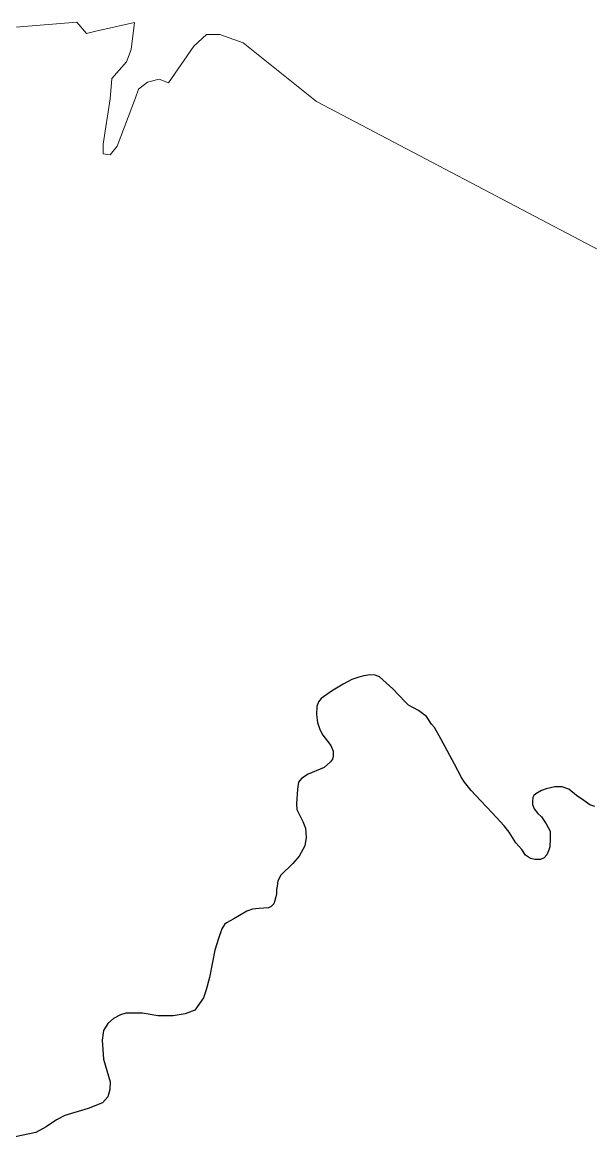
# Model space of a CAD drawing. Header units: millimetres. Extents: x 617751 to 636088, y 68402 to 77988.
# Drawn here: x 621879 to 622784, y 72461 to 74237 of the extents above; entities that cross this region are included whole.
import ezdxf

# ---------------------------------------------------------------- set-up
doc = ezdxf.new("R2010")
doc.units = ezdxf.units.MM
doc.header["$LTSCALE"] = 3
doc.header["$MEASUREMENT"] = 0
doc.layers.add('ALINHAMENTO PREDIAL', color=120, linetype='Continuous')
doc.layers.add('BAIRRO', color=30, linetype='Continuous')

msp = doc.modelspace()

# ---------------------------------------------------------------- linework, layer by layer
at = {"layer": 'ALINHAMENTO PREDIAL'}
msp.add_lwpolyline([(622790.4, 72987.4), (622782.3, 72990.1), (622772.9, 72996.7), (622761.5, 73004.8), (622749, 73014.6), (622738.3, 73018.7), (622727, 73018.7), (622712.9, 73015.5), (622705.7, 73012.6), (622696.5, 73007.2), (622693.5, 73004.5), (622692, 73001.8), (622691, 72995.4), (622691, 72990.4), (622694.1, 72983.5), (622699.6, 72976.2), (622705.4, 72970.5), (622712.8, 72959.8), (622719.3, 72947.8), (622719.5, 72935.9), (622718.8, 72922.8), (622716.9, 72916.5), (622714, 72910.4), (622709.6, 72905.4), (622704, 72902.8), (622694.7, 72902.6), (622688, 72904.1), (622680, 72909.9), (622674.3, 72918.8), (622664.5, 72929.4), (622654.1, 72946.4), (622645.9, 72956.3), (622627.1, 72977.3), (622609.2, 72996.3), (622593.4, 73012.9), (622582.9, 73025.7), (622578.4, 73033.2), (622566.8, 73054.5), (622555.9, 73075.3), (622545.2, 73094.8), (622535.1, 73112.8), (622530.3, 73118.3), (622522.5, 73130.5), (622509.5, 73140.2), (622493.6, 73148.6), (622488.4, 73153.9), (622469.1, 73174.9), (622447.7, 73193.9), (622440.6, 73196.4), (622432.5, 73196.8), (622422.9, 73195.2), (622414.7, 73193.2), (622403.7, 73189.4), (622390, 73182.3), (622371, 73171.1), (622354.8, 73159.3), (622350.7, 73154.2), (622348, 73146.3), (622347.3, 73134), (622348.8, 73121.1), (622352.6, 73110), (622357.3, 73101), (622364.7, 73091.1), (622370.2, 73084.6), (622373.9, 73075.2), (622373.8, 73067.3), (622373, 73062.8), (622369.6, 73058.2), (622359.8, 73049.5), (622334.2, 73038.7), (622323.5, 73032), (622318.8, 73025.8), (622317, 73014.9), (622315.6, 72991.6), (622316.2, 72982.4), (622325.8, 72963.5), (622329.9, 72952.8), (622330.9, 72937.7), (622328.8, 72924.7), (622319.8, 72908.2), (622309.5, 72896.2), (622290.3, 72877.9), (622286, 72869), (622284.5, 72860.4), (622283.9, 72854.9), (622283.5, 72848.1), (622282.6, 72843.3), (622281.2, 72837.3), (622279.2, 72832.4), (622275.2, 72828.1), (622270.7, 72825.7), (622256.1, 72824.8), (622245.4, 72823.8), (622236.6, 72820.2), (622225, 72813.8), (622215.8, 72808.2), (622204.3, 72802), (622200.9, 72799), (622196.6, 72792.5), (622191.3, 72777), (622185.7, 72758.3), (622181.8, 72739), (622176.9, 72714.7), (622171.5, 72695.2), (622167.4, 72682.5), (622153.9, 72662.9), (622138.5, 72656.8), (622119.4, 72653.8), (622094.7, 72653.8), (622070.5, 72658.1), (622043.8, 72657.7), (622035.1, 72655.1), (622024.2, 72649.6), (622014.9, 72641.6), (622008.3, 72630.5), (622006.3, 72615), (622008.4, 72584.9), (622019.1, 72548.4), (622018.4, 72536.2), (622015.3, 72524.5), (622006.5, 72514.9), (621983.7, 72506.1), (621946.8, 72494.8), (621933.6, 72487.8), (621917.2, 72477.1), (621900.4, 72467.6), (621867.7, 72461.1)], dxfattribs=at)
msp.add_lwpolyline([(622790.4, 72987.4), (622782.3, 72990.1), (622772.9, 72996.7), (622761.5, 73004.8), (622749, 73014.6), (622738.3, 73018.7), (622727, 73018.7), (622712.9, 73015.5), (622705.7, 73012.6), (622696.5, 73007.2), (622693.5, 73004.5), (622692, 73001.8), (622691, 72995.4), (622691, 72990.4), (622694.1, 72983.5), (622699.6, 72976.2), (622705.4, 72970.5), (622712.8, 72959.8), (622719.3, 72947.8), (622719.5, 72935.9), (622718.8, 72922.8), (622716.9, 72916.5), (622714, 72910.4), (622709.6, 72905.4), (622704, 72902.8), (622694.7, 72902.6), (622688, 72904.1), (622680, 72909.9), (622674.3, 72918.8), (622664.5, 72929.4), (622654.1, 72946.4), (622645.9, 72956.3), (622627.1, 72977.3), (622609.2, 72996.3), (622593.4, 73012.9), (622582.9, 73025.7), (622578.4, 73033.2), (622566.8, 73054.5), (622555.9, 73075.3), (622545.2, 73094.8), (622535.1, 73112.8), (622530.3, 73118.3), (622522.5, 73130.5), (622509.5, 73140.2), (622493.6, 73148.6), (622488.4, 73153.9), (622469.1, 73174.9), (622447.7, 73193.9), (622440.6, 73196.4), (622432.5, 73196.8), (622422.9, 73195.2), (622414.7, 73193.2), (622403.7, 73189.4), (622390, 73182.3), (622371, 73171.1), (622354.8, 73159.3), (622350.7, 73154.2), (622348, 73146.3), (622347.3, 73134), (622348.8, 73121.1), (622352.6, 73110), (622357.3, 73101), (622364.7, 73091.1), (622370.2, 73084.6), (622373.9, 73075.2), (622373.8, 73067.3), (622373, 73062.8), (622369.6, 73058.2), (622359.8, 73049.5), (622334.2, 73038.7), (622323.5, 73032), (622318.8, 73025.8), (622317, 73014.9), (622315.6, 72991.6), (622316.2, 72982.4), (622325.8, 72963.5), (622329.9, 72952.8), (622330.9, 72937.7), (622328.8, 72924.7), (622319.8, 72908.2), (622309.5, 72896.2), (622290.3, 72877.9), (622286, 72869), (622284.5, 72860.4), (622283.9, 72854.9), (622283.5, 72848.1), (622282.6, 72843.3), (622281.2, 72837.3), (622279.2, 72832.4), (622275.2, 72828.1), (622270.7, 72825.7), (622256.1, 72824.8), (622245.4, 72823.8), (622236.6, 72820.2), (622225, 72813.8), (622215.8, 72808.2), (622204.3, 72802), (622200.9, 72799), (622196.6, 72792.5), (622191.3, 72777), (622185.7, 72758.3), (622181.8, 72739), (622176.9, 72714.7), (622171.5, 72695.2), (622167.4, 72682.5), (622153.9, 72662.9), (622138.5, 72656.8), (622119.4, 72653.8), (622094.7, 72653.8), (622070.5, 72658.1), (622043.8, 72657.7), (622035.1, 72655.1), (622024.2, 72649.6), (622014.9, 72641.6), (622008.3, 72630.5), (622006.3, 72615), (622008.4, 72584.9), (622019.1, 72548.4), (622018.4, 72536.2), (622015.3, 72524.5), (622006.5, 72514.9), (621983.7, 72506.1), (621946.8, 72494.8), (621933.6, 72487.8), (621917.2, 72477.1), (621900.4, 72467.6), (621867.7, 72461.1)], dxfattribs=at)
msp.add_lwpolyline([(622790.4, 72987.4), (622782.3, 72990.1), (622772.9, 72996.7), (622761.5, 73004.8), (622749, 73014.6), (622738.3, 73018.7), (622727, 73018.7), (622712.9, 73015.5), (622705.7, 73012.6), (622696.5, 73007.2), (622693.5, 73004.5), (622692, 73001.8), (622691, 72995.4), (622691, 72990.4), (622694.1, 72983.5), (622699.6, 72976.2), (622705.4, 72970.5), (622712.8, 72959.8), (622719.3, 72947.8), (622719.5, 72935.9), (622718.8, 72922.8), (622716.9, 72916.5), (622714, 72910.4), (622709.6, 72905.4), (622704, 72902.8), (622694.7, 72902.6), (622688, 72904.1), (622680, 72909.9), (622674.3, 72918.8), (622664.5, 72929.4), (622654.1, 72946.4), (622645.9, 72956.3), (622627.1, 72977.3), (622609.2, 72996.3), (622593.4, 73012.9), (622582.9, 73025.7), (622578.4, 73033.2), (622566.8, 73054.5), (622555.9, 73075.3), (622545.2, 73094.8), (622535.1, 73112.8), (622530.3, 73118.3), (622522.5, 73130.5), (622509.5, 73140.2), (622493.6, 73148.6), (622488.4, 73153.9), (622469.1, 73174.9), (622447.7, 73193.9), (622440.6, 73196.4), (622432.5, 73196.8), (622422.9, 73195.2), (622414.7, 73193.2), (622403.7, 73189.4), (622390, 73182.3), (622371, 73171.1), (622354.8, 73159.3), (622350.7, 73154.2), (622348, 73146.3), (622347.3, 73134), (622348.8, 73121.1), (622352.6, 73110), (622357.3, 73101), (622364.7, 73091.1), (622370.2, 73084.6), (622373.9, 73075.2), (622373.8, 73067.3), (622373, 73062.8), (622369.6, 73058.2), (622359.8, 73049.5), (622334.2, 73038.7), (622323.5, 73032), (622318.8, 73025.8), (622317, 73014.9), (622315.6, 72991.6), (622316.2, 72982.4), (622325.8, 72963.5), (622329.9, 72952.8), (622330.9, 72937.7), (622328.8, 72924.7), (622319.8, 72908.2), (622309.5, 72896.2), (622290.3, 72877.9), (622286, 72869), (622284.5, 72860.4), (622283.9, 72854.9), (622283.5, 72848.1), (622282.6, 72843.3), (622281.2, 72837.3), (622279.2, 72832.4), (622275.2, 72828.1), (622270.7, 72825.7), (622256.1, 72824.8), (622245.4, 72823.8), (622236.6, 72820.2), (622225, 72813.8), (622215.8, 72808.2), (622204.3, 72802), (622200.9, 72799), (622196.6, 72792.5), (622191.3, 72777), (622185.7, 72758.3), (622181.8, 72739), (622176.9, 72714.7), (622171.5, 72695.2), (622167.4, 72682.5), (622153.9, 72662.9), (622138.5, 72656.8), (622119.4, 72653.8), (622094.7, 72653.8), (622070.5, 72658.1), (622043.8, 72657.7), (622035.1, 72655.1), (622024.2, 72649.6), (622014.9, 72641.6), (622008.3, 72630.5), (622006.3, 72615), (622008.4, 72584.9), (622019.1, 72548.4), (622018.4, 72536.2), (622015.3, 72524.5), (622006.5, 72514.9), (621983.7, 72506.1), (621946.8, 72494.8), (621933.6, 72487.8), (621917.2, 72477.1), (621900.4, 72467.6), (621867.7, 72461.1)], dxfattribs=at)
msp.add_lwpolyline([(622790.4, 72987.4), (622782.3, 72990.1), (622772.9, 72996.7), (622761.5, 73004.8), (622749, 73014.6), (622738.3, 73018.7), (622727, 73018.7), (622712.9, 73015.5), (622705.7, 73012.6), (622696.5, 73007.2), (622693.5, 73004.5), (622692, 73001.8), (622691, 72995.4), (622691, 72990.4), (622694.1, 72983.5), (622699.6, 72976.2), (622705.4, 72970.5), (622712.8, 72959.8), (622719.3, 72947.8), (622719.5, 72935.9), (622718.8, 72922.8), (622716.9, 72916.5), (622714, 72910.4), (622709.6, 72905.4), (622704, 72902.8), (622694.7, 72902.6), (622688, 72904.1), (622680, 72909.9), (622674.3, 72918.8), (622664.5, 72929.4), (622654.1, 72946.4), (622645.9, 72956.3), (622627.1, 72977.3), (622609.2, 72996.3), (622593.4, 73012.9), (622582.9, 73025.7), (622578.4, 73033.2), (622566.8, 73054.5), (622555.9, 73075.3), (622545.2, 73094.8), (622535.1, 73112.8), (622530.3, 73118.3), (622522.5, 73130.5), (622509.5, 73140.2), (622493.6, 73148.6), (622488.4, 73153.9), (622469.1, 73174.9), (622447.7, 73193.9), (622440.6, 73196.4), (622432.5, 73196.8), (622422.9, 73195.2), (622414.7, 73193.2), (622403.7, 73189.4), (622390, 73182.3), (622371, 73171.1), (622354.8, 73159.3), (622350.7, 73154.2), (622348, 73146.3), (622347.3, 73134), (622348.8, 73121.1), (622352.6, 73110), (622357.3, 73101), (622364.7, 73091.1), (622370.2, 73084.6), (622373.9, 73075.2), (622373.8, 73067.3), (622373, 73062.8), (622369.6, 73058.2), (622359.8, 73049.5), (622334.2, 73038.7), (622323.5, 73032), (622318.8, 73025.8), (622317, 73014.9), (622315.6, 72991.6), (622316.2, 72982.4), (622325.8, 72963.5), (622329.9, 72952.8), (622330.9, 72937.7), (622328.8, 72924.7), (622319.8, 72908.2), (622309.5, 72896.2), (622290.3, 72877.9), (622286, 72869), (622284.5, 72860.4), (622283.9, 72854.9), (622283.5, 72848.1), (622282.6, 72843.3), (622281.2, 72837.3), (622279.2, 72832.4), (622275.2, 72828.1), (622270.7, 72825.7), (622256.1, 72824.8), (622245.4, 72823.8), (622236.6, 72820.2), (622225, 72813.8), (622215.8, 72808.2), (622204.3, 72802), (622200.9, 72799), (622196.6, 72792.5), (622191.3, 72777), (622185.7, 72758.3), (622181.8, 72739), (622176.9, 72714.7), (622171.5, 72695.2), (622167.4, 72682.5), (622153.9, 72662.9), (622138.5, 72656.8), (622119.4, 72653.8), (622094.7, 72653.8), (622070.5, 72658.1), (622043.8, 72657.7), (622035.1, 72655.1), (622024.2, 72649.6), (622014.9, 72641.6), (622008.3, 72630.5), (622006.3, 72615), (622008.4, 72584.9), (622019.1, 72548.4), (622018.4, 72536.2), (622015.3, 72524.5), (622006.5, 72514.9), (621983.7, 72506.1), (621946.8, 72494.8), (621933.6, 72487.8), (621917.2, 72477.1), (621900.4, 72467.6), (621867.7, 72461.1)], dxfattribs=at)
msp.add_lwpolyline([(622790.4, 72987.4), (622782.3, 72990.1), (622772.9, 72996.7), (622761.5, 73004.8), (622749, 73014.6), (622738.3, 73018.7), (622727, 73018.7), (622712.9, 73015.5), (622705.7, 73012.6), (622696.5, 73007.2), (622693.5, 73004.5), (622692, 73001.8), (622691, 72995.4), (622691, 72990.4), (622694.1, 72983.5), (622699.6, 72976.2), (622705.4, 72970.5), (622712.8, 72959.8), (622719.3, 72947.8), (622719.5, 72935.9), (622718.8, 72922.8), (622716.9, 72916.5), (622714, 72910.4), (622709.6, 72905.4), (622704, 72902.8), (622694.7, 72902.6), (622688, 72904.1), (622680, 72909.9), (622674.3, 72918.8), (622664.5, 72929.4), (622654.1, 72946.4), (622645.9, 72956.3), (622627.1, 72977.3), (622609.2, 72996.3), (622593.4, 73012.9), (622582.9, 73025.7), (622578.4, 73033.2), (622566.8, 73054.5), (622555.9, 73075.3), (622545.2, 73094.8), (622535.1, 73112.8), (622530.3, 73118.3), (622522.5, 73130.5), (622509.5, 73140.2), (622493.6, 73148.6), (622488.4, 73153.9), (622469.1, 73174.9), (622447.7, 73193.9), (622440.6, 73196.4), (622432.5, 73196.8), (622422.9, 73195.2), (622414.7, 73193.2), (622403.7, 73189.4), (622390, 73182.3), (622371, 73171.1), (622354.8, 73159.3), (622350.7, 73154.2), (622348, 73146.3), (622347.3, 73134), (622348.8, 73121.1), (622352.6, 73110), (622357.3, 73101), (622364.7, 73091.1), (622370.2, 73084.6), (622373.9, 73075.2), (622373.8, 73067.3), (622373, 73062.8), (622369.6, 73058.2), (622359.8, 73049.5), (622334.2, 73038.7), (622323.5, 73032), (622318.8, 73025.8), (622317, 73014.9), (622315.6, 72991.6), (622316.2, 72982.4), (622325.8, 72963.5), (622329.9, 72952.8), (622330.9, 72937.7), (622328.8, 72924.7), (622319.8, 72908.2), (622309.5, 72896.2), (622290.3, 72877.9), (622286, 72869), (622284.5, 72860.4), (622283.9, 72854.9), (622283.5, 72848.1), (622282.6, 72843.3), (622281.2, 72837.3), (622279.2, 72832.4), (622275.2, 72828.1), (622270.7, 72825.7), (622256.1, 72824.8), (622245.4, 72823.8), (622236.6, 72820.2), (622225, 72813.8), (622215.8, 72808.2), (622204.3, 72802), (622200.9, 72799), (622196.6, 72792.5), (622191.3, 72777), (622185.7, 72758.3), (622181.8, 72739), (622176.9, 72714.7), (622171.5, 72695.2), (622167.4, 72682.5), (622153.9, 72662.9), (622138.5, 72656.8), (622119.4, 72653.8), (622094.7, 72653.8), (622070.5, 72658.1), (622043.8, 72657.7), (622035.1, 72655.1), (622024.2, 72649.6), (622014.9, 72641.6), (622008.3, 72630.5), (622006.3, 72615), (622008.4, 72584.9), (622019.1, 72548.4), (622018.4, 72536.2), (622015.3, 72524.5), (622006.5, 72514.9), (621983.7, 72506.1), (621946.8, 72494.8), (621933.6, 72487.8), (621917.2, 72477.1), (621900.4, 72467.6), (621867.7, 72461.1)], dxfattribs=at)
msp.add_lwpolyline([(622790.4, 72987.4), (622782.3, 72990.1), (622772.9, 72996.7), (622761.5, 73004.8), (622749, 73014.6), (622738.3, 73018.7), (622727, 73018.7), (622712.9, 73015.5), (622705.7, 73012.6), (622696.5, 73007.2), (622693.5, 73004.5), (622692, 73001.8), (622691, 72995.4), (622691, 72990.4), (622694.1, 72983.5), (622699.6, 72976.2), (622705.4, 72970.5), (622712.8, 72959.8), (622719.3, 72947.8), (622719.5, 72935.9), (622718.8, 72922.8), (622716.9, 72916.5), (622714, 72910.4), (622709.6, 72905.4), (622704, 72902.8), (622694.7, 72902.6), (622688, 72904.1), (622680, 72909.9), (622674.3, 72918.8), (622664.5, 72929.4), (622654.1, 72946.4), (622645.9, 72956.3), (622627.1, 72977.3), (622609.2, 72996.3), (622593.4, 73012.9), (622582.9, 73025.7), (622578.4, 73033.2), (622566.8, 73054.5), (622555.9, 73075.3), (622545.2, 73094.8), (622535.1, 73112.8), (622530.3, 73118.3), (622522.5, 73130.5), (622509.5, 73140.2), (622493.6, 73148.6), (622488.4, 73153.9), (622469.1, 73174.9), (622447.7, 73193.9), (622440.6, 73196.4), (622432.5, 73196.8), (622422.9, 73195.2), (622414.7, 73193.2), (622403.7, 73189.4), (622390, 73182.3), (622371, 73171.1), (622354.8, 73159.3), (622350.7, 73154.2), (622348, 73146.3), (622347.3, 73134), (622348.8, 73121.1), (622352.6, 73110), (622357.3, 73101), (622364.7, 73091.1), (622370.2, 73084.6), (622373.9, 73075.2), (622373.8, 73067.3), (622373, 73062.8), (622369.6, 73058.2), (622359.8, 73049.5), (622334.2, 73038.7), (622323.5, 73032), (622318.8, 73025.8), (622317, 73014.9), (622315.6, 72991.6), (622316.2, 72982.4), (622325.8, 72963.5), (622329.9, 72952.8), (622330.9, 72937.7), (622328.8, 72924.7), (622319.8, 72908.2), (622309.5, 72896.2), (622290.3, 72877.9), (622286, 72869), (622284.5, 72860.4), (622283.9, 72854.9), (622283.5, 72848.1), (622282.6, 72843.3), (622281.2, 72837.3), (622279.2, 72832.4), (622275.2, 72828.1), (622270.7, 72825.7), (622256.1, 72824.8), (622245.4, 72823.8), (622236.6, 72820.2), (622225, 72813.8), (622215.8, 72808.2), (622204.3, 72802), (622200.9, 72799), (622196.6, 72792.5), (622191.3, 72777), (622185.7, 72758.3), (622181.8, 72739), (622176.9, 72714.7), (622171.5, 72695.2), (622167.4, 72682.5), (622153.9, 72662.9), (622138.5, 72656.8), (622119.4, 72653.8), (622094.7, 72653.8), (622070.5, 72658.1), (622043.8, 72657.7), (622035.1, 72655.1), (622024.2, 72649.6), (622014.9, 72641.6), (622008.3, 72630.5), (622006.3, 72615), (622008.4, 72584.9), (622019.1, 72548.4), (622018.4, 72536.2), (622015.3, 72524.5), (622006.5, 72514.9), (621983.7, 72506.1), (621946.8, 72494.8), (621933.6, 72487.8), (621917.2, 72477.1), (621900.4, 72467.6), (621867.7, 72461.1)], dxfattribs=at)
msp.add_lwpolyline([(622790.4, 72987.4), (622782.3, 72990.1), (622772.9, 72996.7), (622761.5, 73004.8), (622749, 73014.6), (622738.3, 73018.7), (622727, 73018.7), (622712.9, 73015.5), (622705.7, 73012.6), (622696.5, 73007.2), (622693.5, 73004.5), (622692, 73001.8), (622691, 72995.4), (622691, 72990.4), (622694.1, 72983.5), (622699.6, 72976.2), (622705.4, 72970.5), (622712.8, 72959.8), (622719.3, 72947.8), (622719.5, 72935.9), (622718.8, 72922.8), (622716.9, 72916.5), (622714, 72910.4), (622709.6, 72905.4), (622704, 72902.8), (622694.7, 72902.6), (622688, 72904.1), (622680, 72909.9), (622674.3, 72918.8), (622664.5, 72929.4), (622654.1, 72946.4), (622645.9, 72956.3), (622627.1, 72977.3), (622609.2, 72996.3), (622593.4, 73012.9), (622582.9, 73025.7), (622578.4, 73033.2), (622566.8, 73054.5), (622555.9, 73075.3), (622545.2, 73094.8), (622535.1, 73112.8), (622530.3, 73118.3), (622522.5, 73130.5), (622509.5, 73140.2), (622493.6, 73148.6), (622488.4, 73153.9), (622469.1, 73174.9), (622447.7, 73193.9), (622440.6, 73196.4), (622432.5, 73196.8), (622422.9, 73195.2), (622414.7, 73193.2), (622403.7, 73189.4), (622390, 73182.3), (622371, 73171.1), (622354.8, 73159.3), (622350.7, 73154.2), (622348, 73146.3), (622347.3, 73134), (622348.8, 73121.1), (622352.6, 73110), (622357.3, 73101), (622364.7, 73091.1), (622370.2, 73084.6), (622373.9, 73075.2), (622373.8, 73067.3), (622373, 73062.8), (622369.6, 73058.2), (622359.8, 73049.5), (622334.2, 73038.7), (622323.5, 73032), (622318.8, 73025.8), (622317, 73014.9), (622315.6, 72991.6), (622316.2, 72982.4), (622325.8, 72963.5), (622329.9, 72952.8), (622330.9, 72937.7), (622328.8, 72924.7), (622319.8, 72908.2), (622309.5, 72896.2), (622290.3, 72877.9), (622286, 72869), (622284.5, 72860.4), (622283.9, 72854.9), (622283.5, 72848.1), (622282.6, 72843.3), (622281.2, 72837.3), (622279.2, 72832.4), (622275.2, 72828.1), (622270.7, 72825.7), (622256.1, 72824.8), (622245.4, 72823.8), (622236.6, 72820.2), (622225, 72813.8), (622215.8, 72808.2), (622204.3, 72802), (622200.9, 72799), (622196.6, 72792.5), (622191.3, 72777), (622185.7, 72758.3), (622181.8, 72739), (622176.9, 72714.7), (622171.5, 72695.2), (622167.4, 72682.5), (622153.9, 72662.9), (622138.5, 72656.8), (622119.4, 72653.8), (622094.7, 72653.8), (622070.5, 72658.1), (622043.8, 72657.7), (622035.1, 72655.1), (622024.2, 72649.6), (622014.9, 72641.6), (622008.3, 72630.5), (622006.3, 72615), (622008.4, 72584.9), (622019.1, 72548.4), (622018.4, 72536.2), (622015.3, 72524.5), (622006.5, 72514.9), (621983.7, 72506.1), (621946.8, 72494.8), (621933.6, 72487.8), (621917.2, 72477.1), (621900.4, 72467.6), (621867.7, 72461.1)], dxfattribs=at)
msp.add_lwpolyline([(622790.4, 72987.4), (622782.3, 72990.1), (622772.9, 72996.7), (622761.5, 73004.8), (622749, 73014.6), (622738.3, 73018.7), (622727, 73018.7), (622712.9, 73015.5), (622705.7, 73012.6), (622696.5, 73007.2), (622693.5, 73004.5), (622692, 73001.8), (622691, 72995.4), (622691, 72990.4), (622694.1, 72983.5), (622699.6, 72976.2), (622705.4, 72970.5), (622712.8, 72959.8), (622719.3, 72947.8), (622719.5, 72935.9), (622718.8, 72922.8), (622716.9, 72916.5), (622714, 72910.4), (622709.6, 72905.4), (622704, 72902.8), (622694.7, 72902.6), (622688, 72904.1), (622680, 72909.9), (622674.3, 72918.8), (622664.5, 72929.4), (622654.1, 72946.4), (622645.9, 72956.3), (622627.1, 72977.3), (622609.2, 72996.3), (622593.4, 73012.9), (622582.9, 73025.7), (622578.4, 73033.2), (622566.8, 73054.5), (622555.9, 73075.3), (622545.2, 73094.8), (622535.1, 73112.8), (622530.3, 73118.3), (622522.5, 73130.5), (622509.5, 73140.2), (622493.6, 73148.6), (622488.4, 73153.9), (622469.1, 73174.9), (622447.7, 73193.9), (622440.6, 73196.4), (622432.5, 73196.8), (622422.9, 73195.2), (622414.7, 73193.2), (622403.7, 73189.4), (622390, 73182.3), (622371, 73171.1), (622354.8, 73159.3), (622350.7, 73154.2), (622348, 73146.3), (622347.3, 73134), (622348.8, 73121.1), (622352.6, 73110), (622357.3, 73101), (622364.7, 73091.1), (622370.2, 73084.6), (622373.9, 73075.2), (622373.8, 73067.3), (622373, 73062.8), (622369.6, 73058.2), (622359.8, 73049.5), (622334.2, 73038.7), (622323.5, 73032), (622318.8, 73025.8), (622317, 73014.9), (622315.6, 72991.6), (622316.2, 72982.4), (622325.8, 72963.5), (622329.9, 72952.8), (622330.9, 72937.7), (622328.8, 72924.7), (622319.8, 72908.2), (622309.5, 72896.2), (622290.3, 72877.9), (622286, 72869), (622284.5, 72860.4), (622283.9, 72854.9), (622283.5, 72848.1), (622282.6, 72843.3), (622281.2, 72837.3), (622279.2, 72832.4), (622275.2, 72828.1), (622270.7, 72825.7), (622256.1, 72824.8), (622245.4, 72823.8), (622236.6, 72820.2), (622225, 72813.8), (622215.8, 72808.2), (622204.3, 72802), (622200.9, 72799), (622196.6, 72792.5), (622191.3, 72777), (622185.7, 72758.3), (622181.8, 72739), (622176.9, 72714.7), (622171.5, 72695.2), (622167.4, 72682.5), (622153.9, 72662.9), (622138.5, 72656.8), (622119.4, 72653.8), (622094.7, 72653.8), (622070.5, 72658.1), (622043.8, 72657.7), (622035.1, 72655.1), (622024.2, 72649.6), (622014.9, 72641.6), (622008.3, 72630.5), (622006.3, 72615), (622008.4, 72584.9), (622019.1, 72548.4), (622018.4, 72536.2), (622015.3, 72524.5), (622006.5, 72514.9), (621983.7, 72506.1), (621946.8, 72494.8), (621933.6, 72487.8), (621917.2, 72477.1), (621900.4, 72467.6), (621867.7, 72461.1)], dxfattribs=at)
at = {"layer": 'BAIRRO', "lineweight": 20}
msp.add_lwpolyline([(623114.1, 73706.5), (622347.5, 74110.1), (622230.5, 74204), (622193.7, 74217.3), (622172.1, 74217), (622152.3, 74198.4), (622111.6, 74140.3), (622096.6, 74145.7), (622078.4, 74141.3), (622064.1, 74130.1), (622059, 74115.9), (622029.9, 74039.4), (622018.9, 74025.2), (622007.5, 74026.8), (622007.9, 74042.5), (622018.9, 74114.3), (622021.3, 74147.1), (622044.8, 74173.4), (622052.3, 74193), (622057.8, 74236.1), (621995.9, 74222.4), (621981.4, 74218.8), (621965.7, 74236.5), (621764, 74220)], dxfattribs=at)

doc.saveas('drawing.dxf')
